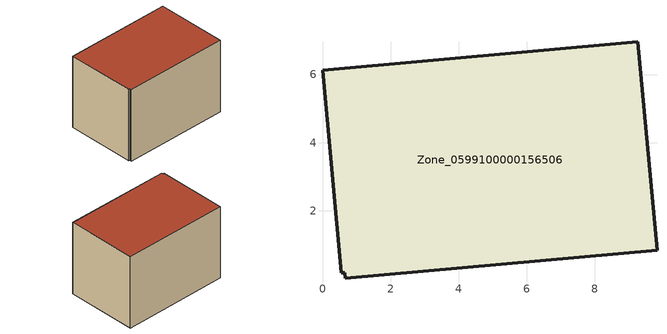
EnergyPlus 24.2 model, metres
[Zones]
Zone_0599100000156506
 floor ground (C_G): 0.67,0.01 0.65,0.18 0.55,0.17 0,6.13 9.27,6.97 9.83,0.83 z0
 wall outside (C_F): 9.83,0.83 9.27,6.97 0,6.13 0.55,0.17 0.65,0.18 0.67,0.01 9.83,0.83 z0:6.52
 roof outside (C_R): 0.65,0.18 0.67,0.01 9.83,0.83 9.27,6.97 0,6.13 0.55,0.17 z6.52
[BUILDING]
Pand.0599100000156506: North Axis=0; Terrain=City; Loads Convergence Tolerance Value=0.04; Temperature Convergence Tolerance Value=0.4; Solar Distribution=FullExterior; Maximum Number of Warmup Days=25; Minimum Number of Warmup Days=1
[Site:Location]
Rotterdam.The.Hague.AP_ZH_NLD Design_Conditions: Latitude=51.96; Longitude=4.45; Time Zone=1; Elevation=-4.5
[SITE:GROUNDTEMPERATURE:BUILDINGSURFACE]
18, 18, 18, 18, 18, 18, 18, 18, 18, 18, 18, 18
[MATERIAL] Thermal Absorptance=0.9; Solar Absorptance=0.7; Visible Absorptance=0.7
Name | Roughness | Thickness | Conductivity | Density | Specific Heat
G.TI.1946-1964 | MediumSmooth | 0.15 | 1 | 540 | 1210
F.TI.1946-1964 | Rough | 0.3 | 0.857143 | 1920 | 840
R.TI.1946-1964 | MediumRough | 0.2 | 0.277778 | 1500 | 1000
[CONSTRUCTION]
C_G: G.TI.1946-1964
C_F: F.TI.1946-1964
C_R: R.TI.1946-1964
[ZONE]
Zone_0599100000156506: Type=1; Multiplier=1; Ceiling Height=Autocalculate; Volume=Autocalculate; Floor Area=autocalculate; Part of Total Floor Area=Yes
[ZONEINFILTRATION:DESIGNFLOWRATE]
Infil_Zone_0599100000156506: Zone or ZoneList or Space or SpaceList=Zone_0599100000156506; Schedule=AlwaysOn; Design Flow Rate Calculation Method=Flow/Area; Flow Rate per Floor Area=0.003; Constant Term Coefficient=1; Temperature Term Coefficient=0; Velocity Term Coefficient=0; Velocity Squared Term Coefficient=0
[HVACTEMPLATE:ZONE:IDEALLOADSAIRSYSTEM]
Zone_0599100000156506: Maximum Heating Supply Air Temperature=50; Minimum Cooling Supply Air Temperature=13; Maximum Heating Supply Air Humidity Ratio=0.0156; Minimum Cooling Supply Air Humidity Ratio=0.0077; Heating Limit=NoLimit; Cooling Limit=NoLimit; Dehumidification Control Type=ConstantSensibleHeatRatio; Cooling Sensible Heat Ratio=0.7; Dehumidification Setpoint=60; Humidification Control Type=None; Humidification Setpoint=30; Outdoor Air Method=None; Outdoor Air Flow Rate per Person=0.00944; Outdoor Air Flow Rate per Zone Floor Area=0; Outdoor Air Flow Rate per Zone=0; Demand Controlled Ventilation Type=None; Outdoor Air Economizer Type=NoEconomizer; Heat Recovery Type=None; Sensible Heat Recovery Effectiveness=0.7; Latent Heat Recovery Effectiveness=0.65
[ZONECONTROL:THERMOSTAT]
ThermostatControl_Zone_0599100000156506: Zone or ZoneList=Zone_0599100000156506; Control Type Schedule=DualSetpointControlType; Control 1=Thermostat_Zone_0599100000156506; Temperature Difference Between Cutout And Setpoint=0
[THERMOSTATSETPOINT:DUALSETPOINT]
Thermostat_Zone_0599100000156506: Heating Setpoint Temperature Schedule=HeatingSetpoint_Zone_0599100000156506; Cooling Setpoint Temperature Schedule=CoolingSetpoint_Zone_0599100000156506
[SCHEDULE:COMPACT]
HeatingSetpoint_Zone_0599100000156506: Through: 12/31, For: AllDays, Until: 24:00, 21
CoolingSetpoint_Zone_0599100000156506: Through: 12/31, For: AllDays, Until: 24:00, 24
DualSetpointControlType: Through: 12/31, For: AllDays, Until: 24:00, 4
AlwaysOn: Through: 12/31, For: AllDays, Until: 24:00, 1
